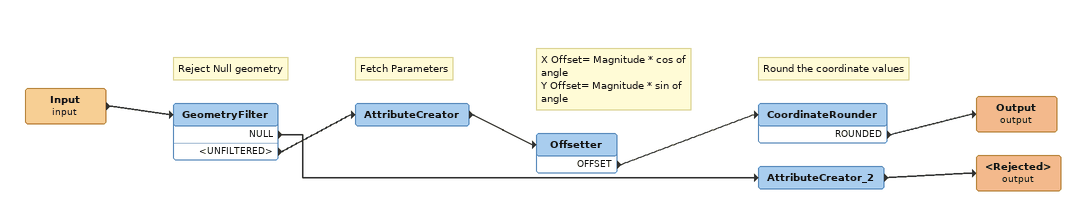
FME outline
Input (input)
    -> GeometryFilter
Note: Reject Null geometry
GeometryFilter
    NULL -> AttributeCreator_2
    <UNFILTERED> -> AttributeCreator
Note: Fetch Parameters
AttributeCreator
    -> Offsetter
Note: X Offset= Magnitude * cos of angle / Y Offset= Magnitude * sin of angle
Offsetter
    OFFSET -> CoordinateRounder
Note: Round the coordinate values
CoordinateRounder
    ROUNDED -> Output (output)
Output (output)
AttributeCreator_2
    -> <Rejected> (output)
<Rejected> (output)
